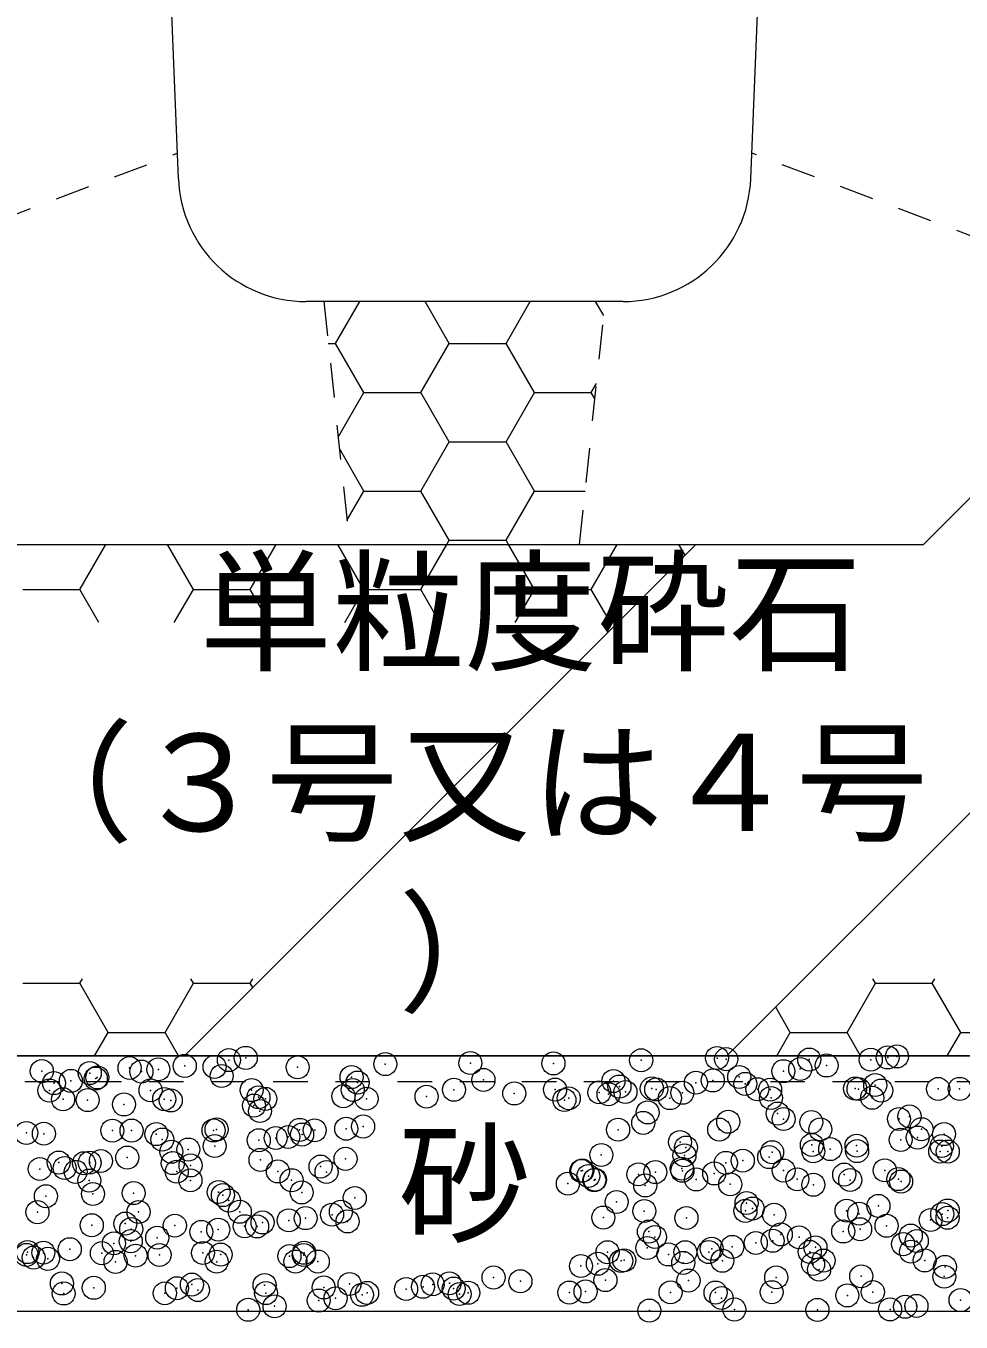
# Model space of a CAD drawing. Units: millimetres at full size; details may follow other scales. Extents: x 190759 to 276146, y -52712 to -16236.
# Drawn here: x 225469 to 225834, y -22649 to -22142 of the extents above; entities that cross this region are included whole.
import ezdxf
from ezdxf.enums import TextEntityAlignment as Align

# ---------------------------------------------------------------- set-up
doc = ezdxf.new("R2010")
doc.units = ezdxf.units.MM
doc.header["$LTSCALE"] = 18
doc.header["$PDMODE"] = 32
doc.header["$PDSIZE"] = 9
doc.linetypes.add('USER1', pattern=[1.35, 0.75, -0.6])
for name, color, linetype, lineweight in [('0_2', 7, 'Continuous', 5), ('本体', 2, 'Continuous', 13), ('補助線', 8, 'Continuous', 13), ('ﾊｯﾁﾝｸﾞ', 7, 'Continuous', 5)]:
    doc.layers.add(name, color=color, linetype=linetype, lineweight=lineweight)
doc.styles.add('ＭＳ ゴシック', font='')
doc.styles.get('ＭＳ ゴシック').set_extended_font_data('MS Gothic')

msp = doc.modelspace()

# ---------------------------------------------------------------- linework, layer by layer
at = {"layer": '本体'}
for p, q in [((225528.38, -22201.84), (225490.3, -21249.84)), ((225752.22, -22201.84), (225790.3, -21249.84)), ((225702.26, -22249.84), (225578.34, -22249.84)), ((225819.8, -22344.84), (225845.08, -22319.56)), ((225460.8, -22344.84), (225819.8, -22344.84))]:
    msp.add_line(p, q, dxfattribs=at)
at = {"layer": '本体', "linetype": 'USER1', "lineweight": 9}
for p, q in [((225435.23, -22226.84), (225527.98, -22191.84)), ((225845.37, -22226.84), (225752.62, -22191.84))]:
    msp.add_line(p, q, dxfattribs=at)
msp.add_lwpolyline([(225685.3, -22344.84), (225695.3, -22249.84), (225585.3, -22249.84), (225595.3, -22344.84)], close=True, dxfattribs=at)
at = {"layer": '本体'}
for centre, start, end in [((225578.34, -22199.84), 182.2899, 270), ((225702.26, -22199.84), 270, 357.7093)]:
    msp.add_arc(centre, 50, start, end, dxfattribs=at)
at = {"layer": '補助線'}
for p, q in [((226045.3, -22242.46), (225742.92, -22544.84)), ((225730.79, -22344.84), (225530.79, -22544.84))]:
    msp.add_line(p, q, dxfattribs=at)
msp.add_lwpolyline([(225433.38, -21644.88), (225435.52, -22319.56), (225460.8, -22344.84), (225819.8, -22344.84), (225845.08, -22319.56), (225847.21, -21644.88), (226045.3, -21644.88), (226045.3, -22544.84), (225235.3, -22544.84), (225235.3, -21645.19)], close=True, dxfattribs=at)
at = {"layer": 'ﾊｯﾁﾝｸﾞ'}
for p, q in [((225589.85, -22266.2), (225599.3, -22249.84)), ((225634.3, -22266.2), (225624.86, -22249.84)), ((225656.53, -22266.2), (225665.97, -22249.84)), ((225694.72, -22255.36), (225691.53, -22249.84)), ((225587.02, -22266.2), (225589.85, -22266.2)), ((225600.96, -22285.45), (225589.85, -22266.2)), ((225623.19, -22285.45), (225634.3, -22266.2)), ((225634.3, -22266.2), (225656.53, -22266.2)), ((225667.64, -22285.45), (225656.53, -22266.2)), ((225689.86, -22285.45), (225691.93, -22281.88)), ((225590.89, -22302.91), (225600.96, -22285.45)), ((225600.96, -22285.45), (225623.19, -22285.45)), ((225634.3, -22304.7), (225623.19, -22285.45)), ((225656.53, -22304.7), (225667.64, -22285.45)), ((225667.64, -22285.45), (225689.86, -22285.45)), ((225691.29, -22287.92), (225689.86, -22285.45)), ((225600.96, -22323.95), (225591.35, -22307.29)), ((225623.19, -22323.95), (225634.3, -22304.7)), ((225634.3, -22304.7), (225656.53, -22304.7)), ((225667.64, -22323.95), (225656.53, -22304.7)), ((225594.31, -22335.47), (225600.96, -22323.95)), ((225600.96, -22323.95), (225623.19, -22323.95)), ((225634.3, -22343.19), (225623.19, -22323.95)), ((225656.53, -22343.19), (225667.64, -22323.95)), ((225667.64, -22323.95), (225687.5, -22323.95)), ((225489.84, -22362.44), (225500, -22344.84)), ((225534.29, -22362.44), (225524.13, -22344.84)), ((225556.51, -22362.44), (225566.68, -22344.84)), ((225600.96, -22362.44), (225590.8, -22344.84)), ((225623.19, -22362.44), (225633.35, -22344.84)), ((225633.35, -22344.84), (225634.3, -22343.19)), ((225634.3, -22343.19), (225656.53, -22343.19)), ((225657.48, -22344.84), (225656.53, -22343.19)), ((225667.64, -22362.44), (225657.48, -22344.84)), ((225689.86, -22362.44), (225700.03, -22344.84)), ((225726.58, -22349.05), (225724.15, -22344.84)), ((225467.61, -22362.44), (225489.84, -22362.44)), ((225497.33, -22375.42), (225489.84, -22362.44)), ((225526.8, -22375.42), (225534.29, -22362.44)), ((225534.29, -22362.44), (225556.51, -22362.44)), ((225564.01, -22375.42), (225556.51, -22362.44)), ((225593.47, -22375.42), (225600.96, -22362.44)), ((225600.96, -22362.44), (225623.19, -22362.44)), ((225630.68, -22375.42), (225623.19, -22362.44)), ((225660.15, -22375.42), (225667.64, -22362.44)), ((225667.64, -22362.44), (225689.86, -22362.44)), ((225697.36, -22375.42), (225689.86, -22362.44)), ((225489.84, -22516.42), (225490.85, -22514.67)), ((225534.29, -22516.42), (225533.28, -22514.67)), ((225556.51, -22516.42), (225557.52, -22514.67)), ((225800.99, -22516.42), (225799.98, -22514.67)), ((225823.21, -22516.42), (225824.22, -22514.67)), ((225467.61, -22516.42), (225489.84, -22516.42)), ((225500.95, -22535.67), (225489.84, -22516.42)), ((225523.18, -22535.67), (225534.29, -22516.42)), ((225534.29, -22516.42), (225556.51, -22516.42)), ((225557.5, -22518.13), (225556.51, -22516.42)), ((225789.88, -22535.67), (225800.99, -22516.42)), ((225800.99, -22516.42), (225823.21, -22516.42)), ((225834.33, -22535.67), (225823.21, -22516.42)), ((225767.65, -22535.67), (225761.96, -22525.81)), ((225495.66, -22544.84), (225500.95, -22535.67)), ((225500.95, -22535.67), (225523.18, -22535.67)), ((225528.47, -22544.84), (225523.18, -22535.67)), ((225762.36, -22544.84), (225767.65, -22535.67)), ((225767.65, -22535.67), (225789.88, -22535.67)), ((225795.17, -22544.84), (225789.88, -22535.67)), ((225829.03, -22544.84), (225834.33, -22535.67)), ((225834.33, -22535.67), (225856.55, -22535.67))]:
    msp.add_line(p, q, dxfattribs=at)
at = {"layer": 'ﾊｯﾁﾝｸﾞ', "linetype": 'USER1', "lineweight": 9}
msp.add_lwpolyline([(225433.51, -21634.88), (225225.3, -21634.88), (225225.3, -22554.84), (226055.3, -22554.84), (226055.3, -21634.88), (225847.09, -21634.88)], dxfattribs=at)
at = {"layer": 'ﾊｯﾁﾝｸﾞ', "lineweight": 20}
msp.add_lwpolyline([(225433.54, -21644.88), (225235.3, -21644.88), (225235.3, -22544.84), (226045.3, -22544.84), (226045.3, -21644.88), (225847.06, -21644.88)], dxfattribs=at)
msp.add_lwpolyline([(225235.3, -22544.84), (226045.3, -22544.84), (226045.3, -22644.84), (225235.3, -22644.84)], close=True, dxfattribs=at)
at = {"layer": 'ﾊｯﾁﾝｸﾞ'}
for p in [(225509.29, -22549.57), (225530.88, -22548.76), (225542.54, -22549.14), (225548.13, -22546.49), (225554.74, -22545.62), (225575.02, -22549.3), (225609.32, -22548.06), (225642.57, -22547.64), (225675.06, -22547.79), (225709.36, -22546.56), (225739.03, -22545.69), (225742.6, -22546.13), (225771.57, -22549.96), (225775.09, -22546.29), (225781.89, -22548.6), (225799.14, -22546.33), (225805.75, -22545.46), (225809.39, -22545.05), (225474.99, -22550.8), (225486.37, -22554.62), (225493.74, -22551.57), (225496.09, -22553.72), (225496.7, -22553.26), (225513.95, -22550.99), (225520.56, -22550.12), (225545.31, -22552.69), (225596.13, -22553.13), (225647.7, -22554.25), (225698.52, -22554.69), (225737.38, -22554.46), (225747.71, -22553.1), (225764.96, -22550.83), (225477.95, -22558.39), (225479.76, -22555.49), (225517.5, -22558.32), (225557.05, -22558.24), (225596.6, -22558.17), (225598.47, -22555.27), (225636.15, -22558.1), (225659.74, -22559.54), (225675.7, -22558.03), (225692.98, -22559.12), (225696.59, -22559.83), (225700.86, -22556.83), (225703.2, -22558.96), (225713.52, -22557.6), (225715.25, -22557.96), (225725.47, -22559.28), (225730.77, -22555.33), (225750.08, -22555.81), (225754.8, -22557.88), (225759.77, -22558.04), (225793.02, -22557.62), (225794.35, -22557.81), (225800.9, -22556.25), (225803.24, -22558.39), (225825.5, -22557.77), (225833.9, -22557.74), (225483.31, -22561.8), (225492.92, -22562.13), (225507.13, -22563.84), (225522.86, -22561.73), (225525.41, -22562.28), (225557.95, -22564.28), (225559.71, -22561.05), (225562.41, -22561.66), (225592.95, -22560.62), (225601.96, -22561.58), (225625.44, -22560.78), (225679.34, -22562.1), (225681.06, -22561.44), (225720.61, -22561.37), (225760.15, -22561.3), (225799.7, -22561.22), (225560.29, -22566.42), (225711.91, -22566.96), (225762.72, -22567.4), (225765.07, -22569.54), (225810.19, -22569.52), (225814.29, -22568.52), (225468.96, -22574.99), (225475.79, -22575.27), (225502.59, -22574.08), (225510.09, -22574.04), (225542.14, -22574.01), (225543.34, -22573.61), (225575.82, -22573.77), (225581.69, -22573.94), (225594.03, -22573.33), (225600.64, -22572.46), (225700.34, -22573.72), (225710.16, -22571.03), (225739.88, -22573.65), (225743.4, -22570.6), (225775.89, -22570.76), (225779.43, -22573.58), (225818.98, -22573.51), (225519.77, -22575.42), (225522.12, -22577.57), (225542.59, -22580.1), (225559.84, -22577.83), (225566.45, -22576.96), (225571.34, -22576.55), (225576.78, -22575.6), (225724.55, -22578.54), (225776.11, -22579.66), (225793.6, -22579.94), (225810.85, -22577.67), (225817.46, -22576.8), (225826.93, -22580.1), (225827.79, -22575.44), (225508.41, -22584.6), (225525.66, -22582.33), (225532.27, -22581.46), (225560.51, -22585.52), (225593.75, -22585.1), (225693.78, -22583.59), (225726.27, -22583.75), (225726.89, -22580.69), (225759.42, -22584.44), (225760.57, -22582.51), (225776.67, -22582.17), (225783.28, -22581.3), (225793.82, -22582.09), (225826.3, -22582.24), (225829.27, -22582.25), (225474.22, -22589.1), (225481.6, -22586.57), (225483.94, -22588.71), (225488.21, -22590.19), (225491.47, -22586.83), (225493.72, -22586.6), (225498.08, -22585.96), (225526.21, -22586.76), (225527.76, -22590.12), (225533.16, -22587.69), (225567.31, -22590.05), (225583.98, -22588.13), (225586.32, -22590.27), (225685.96, -22589.83), (225686.37, -22589.69), (225714.91, -22590.3), (225725.23, -22588.94), (225725.51, -22589.76), (225742.48, -22586.67), (225749.09, -22585.8), (225765.06, -22589.69), (225804.61, -22589.61), (225493.56, -22593.6), (225533.11, -22593.53), (225572.66, -22593.46), (225680.72, -22594.8), (225688.71, -22591.83), (225691.04, -22593.44), (225691.31, -22593.24), (225708.3, -22591.17), (225710.96, -22595.5), (225730.86, -22593.17), (225737.94, -22590.81), (225744.2, -22595.07), (225770.41, -22593.1), (225776.69, -22595.23), (225788.75, -22591.25), (225791.1, -22593.39), (225809.96, -22593.03), (225810.99, -22593.99), (225476.59, -22599.74), (225494.99, -22598.84), (225510.89, -22598.51), (225544.14, -22598.08), (225545.8, -22599.28), (225576.62, -22598.24), (225597.37, -22600.4), (225548.15, -22601.42), (225552.39, -22605.81), (225591.94, -22605.74), (225699.76, -22601.96), (225710.59, -22605.52), (225750.14, -22605.45), (225750.58, -22602.39), (225752.92, -22604.54), (225789.69, -22605.38), (225802.14, -22603.52), (225829.24, -22605.31), (225473.29, -22605.96), (225507.63, -22610.42), (225512.84, -22605.88), (225561.31, -22609.99), (225571.55, -22609.17), (225578.16, -22608.3), (225588.49, -22606.94), (225594.55, -22609.57), (225694.58, -22608.06), (225727.07, -22608.22), (225761.37, -22606.98), (225794.62, -22606.56), (225822.56, -22609.01), (225827.1, -22606.71), (225829.17, -22608.14), (225494.52, -22611.07), (225509.97, -22612.57), (225520.12, -22615.94), (225527.01, -22611.23), (225537.37, -22613.67), (225543.98, -22612.8), (225554.3, -22611.44), (225559.19, -22611.54), (225712.4, -22613.54), (225714.74, -22615.69), (225763.97, -22614.66), (225771.13, -22615.78), (225788.38, -22613.51), (225794.99, -22612.64), (225805.31, -22611.28), (225814.79, -22615.1), (225485.93, -22620.44), (225503.18, -22618.17), (225509.79, -22617.3), (225711.76, -22619.97), (225736.94, -22620.28), (225745, -22619.55), (225754.19, -22618.01), (225760.8, -22617.14), (225777.49, -22619.7), (225811.79, -22618.47), (225817.13, -22617.25), (225469, -22622.67), (225469.45, -22621.57), (225471.79, -22623.71), (225475.61, -22621.8), (225477.39, -22624.21), (225498.47, -22621.99), (225503.82, -22625.4), (225511.69, -22622.98), (225521.02, -22622.69), (225538.02, -22621.92), (225543.37, -22625.33), (225544.94, -22622.55), (225571.84, -22623.13), (225574.18, -22625.27), (225577.42, -22622.71), (225577.56, -22621.85), (225582.92, -22625.26), (225696.21, -22621.63), (225701.57, -22625.04), (225702.75, -22624.78), (225720, -22622.51), (225725.79, -22625.81), (225726.61, -22621.64), (225735.76, -22621.56), (225741.12, -22624.97), (225775.31, -22621.49), (225780.67, -22624.9), (225814.86, -22621.42), (225820.22, -22624.83), (225685.82, -22627.01), (225692.43, -22626.14), (225776.61, -22626.25), (225778.95, -22628.39), (225795.42, -22631.03), (225828.17, -22627.37), (225482.84, -22633.84), (225495.32, -22635.54), (225527.81, -22635.7), (225533.66, -22634.27), (225562.11, -22634.46), (225585.22, -22635.4), (225595.35, -22634.04), (225617.45, -22636.01), (225624.06, -22635.14), (225627.84, -22634.19), (225634.38, -22633.78), (225636.04, -22635.83), (225651.63, -22631.51), (225662.14, -22632.96), (225695.38, -22632.53), (225727.87, -22632.69), (225762.17, -22631.45), (225827.9, -22631.18), (225483.55, -22637.76), (225523.1, -22637.69), (225536, -22636.42), (225562.65, -22637.61), (225583.26, -22640.51), (225589.87, -22639.64), (225600.2, -22638.28), (225602.2, -22637.54), (225638.38, -22637.98), (225641.75, -22637.47), (225681.3, -22637.4), (225687.61, -22636.96), (225720.85, -22637.33), (225738.43, -22637.39), (225740.77, -22639.54), (225760.4, -22637.25), (225790, -22638.52), (225799.95, -22637.18), (225834.27, -22640.35), (225555.69, -22644.14), (225566.01, -22642.78), (225712.56, -22644.44), (225745.8, -22644.02), (225778.29, -22644.17), (225806.7, -22643.98), (225812.59, -22642.94), (225817.02, -22642.62)]:
    msp.add_point(p, dxfattribs=at)

# ---------------------------------------------------------------- texts
at = {"layer": '0_2', "style": 'ＭＳ ゴシック'}
for s, p in [('\u3000単粒度砕石', (225484.9, -22352.28)), ('（３号又は４号', (225459, -22418.94)), ('）', (225614.4, -22485.61))]:
    msp.add_text(s, height=37.98, dxfattribs=at).set_placement(p, align=Align.TOP_LEFT)
msp.add_text('砂', height=37.98, dxfattribs=at).set_placement((225640.3, -22594.84), align=Align.MIDDLE_CENTER)

doc.saveas('drawing.dxf')
